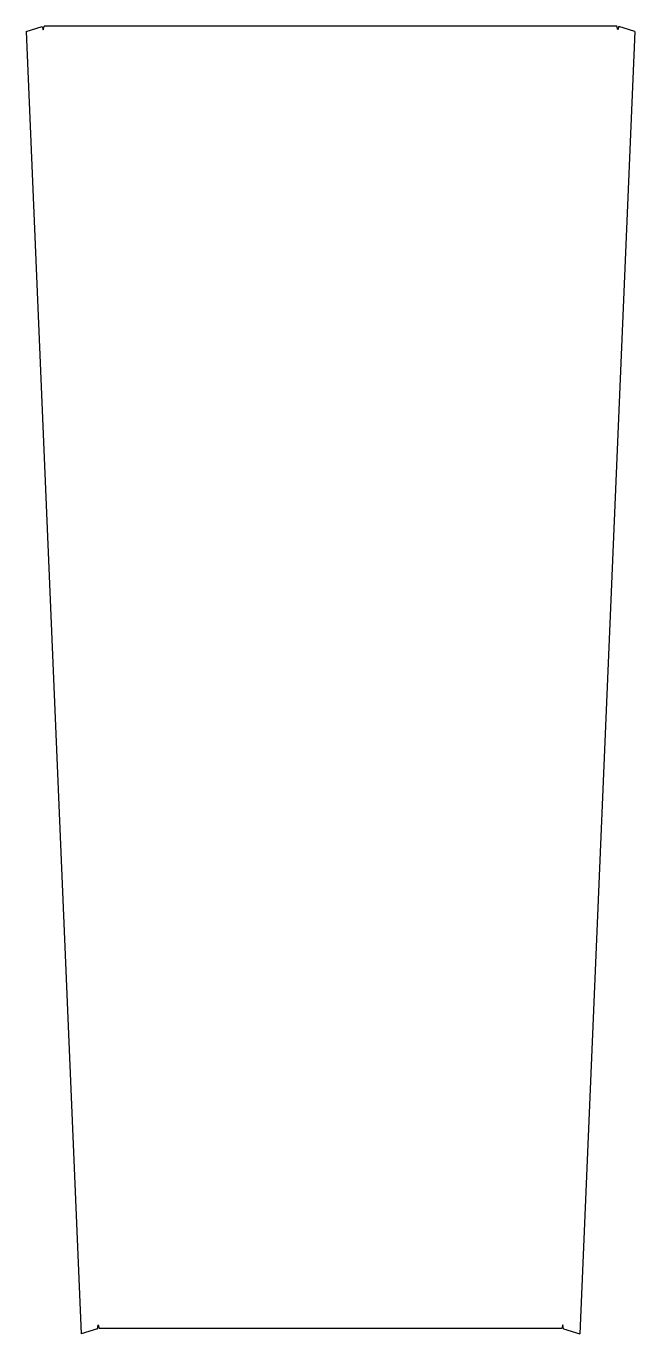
# Model space of a CAD drawing. Extents: x -684 to 684, y 654 to 3593.
import ezdxf

# ---------------------------------------------------------------- set-up
doc = ezdxf.new("R2010")
doc.units = 0
doc.layers.get('0').update_dxf_attribs({"linetype": 'CONTINUOUS'})

msp = doc.modelspace()

# ---------------------------------------------------------------- linework, layer by layer
for p, q in [((-684, 3580.3), (-647.8, 3591.7)), ((-647.8, 3591.7), (-645.5, 3584.7)), ((-645.5, 3584.7), (-643.8, 3592.6)), ((643.8, 3592.6), (-643.8, 3592.6)), ((645.5, 3584.7), (643.8, 3592.6)), ((647.8, 3591.7), (645.5, 3584.7)), ((684, 3580.3), (647.8, 3591.7)), ((-684, 3580.3), (-560.1, 654.4)), ((684, 3580.3), (560.1, 654.4)), ((-523.9, 665.9), (-560.1, 654.4)), ((-523.9, 665.9), (-522.2, 674.8)), ((-522.2, 674.8), (-519.9, 666.7)), ((520, 666.7), (-519.9, 666.7)), ((522.3, 674.8), (520, 666.7)), ((524, 665.9), (522.3, 674.8)), ((524, 665.9), (560.1, 654.4))]:
    msp.add_line(p, q)

doc.saveas('drawing.dxf')
